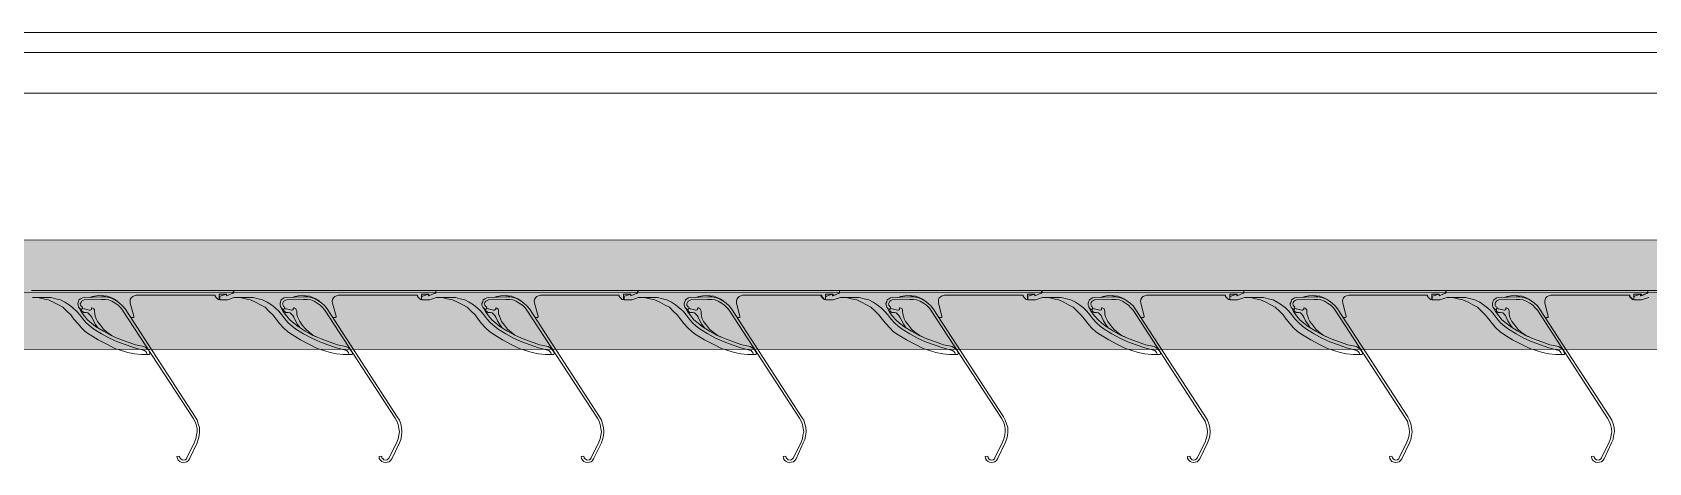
# Model space of a CAD drawing. Header units: centimetres. Extents: x -6341 to 23117, y -10090 to 8065.
# Drawn here: x 4753.6 to 4833.6, y -4090.1 to -4068.9 of the extents above; entities that cross this region are included whole.
import ezdxf

# ---------------------------------------------------------------- set-up
doc = ezdxf.new("R2010")
doc.units = ezdxf.units.CM
doc.header["$LTSCALE"] = 12.7
doc.layers.add('B Général', color=7, linetype='Continuous', lineweight=5)

# ---------------------------------------------------------------- blocks, each defined once
blk = doc.blocks.new('Groupe-200-1')
at = {"layer": 'B Général', "color": 7, "linetype": 'Continuous', "lineweight": 5}
for p, q in [((4763.51, -4081.638), (4753.561, -4081.638)), ((4753.604, -4081.976), (4754.302, -4081.976)), ((4756.165, -4081.976), (4757.032, -4081.955)), ((4757.032, -4082.082), (4756.165, -4082.103)), ((4758.747, -4081.871), (4762.642, -4081.871)), ((4762.853, -4082.082), (4762.853, -4081.807)), ((4763.256, -4082.103), (4763.594, -4081.976)), ((4773.5, -4081.638), (4763.573, -4081.638)), ((4763.594, -4081.976), (4764.293, -4081.976)), ((4766.176, -4081.976), (4767.023, -4081.955)), ((4767.023, -4082.082), (4766.176, -4082.103)), ((4768.738, -4081.871), (4772.654, -4081.871)), ((4772.865, -4082.082), (4772.865, -4081.807)), ((4773.246, -4082.103), (4773.606, -4081.976)), ((4783.512, -4081.638), (4773.564, -4081.638)), ((4773.606, -4081.976), (4774.304, -4081.976)), ((4776.167, -4081.976), (4777.035, -4081.955)), ((4777.035, -4082.082), (4776.167, -4082.103)), ((4778.749, -4081.871), (4782.644, -4081.871)), ((4782.856, -4082.082), (4782.856, -4081.807)), ((4783.258, -4082.103), (4783.597, -4081.976)), ((4793.503, -4081.638), (4783.576, -4081.638)), ((4783.597, -4081.976), (4784.295, -4081.976)), ((4786.179, -4081.976), (4787.026, -4081.955)), ((4787.026, -4082.082), (4786.179, -4082.103)), ((4788.74, -4081.871), (4792.656, -4081.871)), ((4792.847, -4082.082), (4792.847, -4081.807)), ((4792.847, -4082.082), (4792.847, -4081.807)), ((4793.228, -4082.103), (4793.587, -4081.976)), ((4803.493, -4081.638), (4793.545, -4081.638)), ((4793.587, -4081.976), (4794.286, -4081.976)), ((4796.148, -4081.976), (4797.016, -4081.955)), ((4797.016, -4082.082), (4796.148, -4082.103)), ((4798.731, -4081.871), (4802.626, -4081.871)), ((4802.837, -4082.082), (4802.837, -4081.807)), ((4803.239, -4082.103), (4803.578, -4081.976)), ((4813.484, -4081.638), (4803.557, -4081.638)), ((4803.578, -4081.976), (4804.277, -4081.976)), ((4806.16, -4081.976), (4807.007, -4081.955)), ((4807.007, -4082.082), (4806.16, -4082.103)), ((4808.722, -4081.871), (4812.637, -4081.871)), ((4812.849, -4082.082), (4812.849, -4081.807)), ((4813.23, -4082.103), (4813.59, -4081.976)), ((4823.496, -4081.638), (4813.548, -4081.638)), ((4813.59, -4081.976), (4814.288, -4081.976)), ((4816.151, -4081.976), (4817.019, -4081.955)), ((4817.019, -4082.082), (4816.151, -4082.103)), ((4818.733, -4081.871), (4822.628, -4081.871)), ((4822.84, -4082.082), (4822.84, -4081.807)), ((4823.242, -4082.103), (4823.581, -4081.976)), ((4833.487, -4081.638), (4823.559, -4081.638)), ((4823.581, -4081.976), (4824.279, -4081.976)), ((4826.163, -4081.976), (4827.009, -4081.955)), ((4827.009, -4082.082), (4826.163, -4082.103)), ((4828.724, -4081.871), (4832.64, -4081.871)), ((4832.83, -4082.082), (4832.83, -4081.807)), ((4832.83, -4082.082), (4832.83, -4081.807)), ((4833.211, -4082.103), (4833.571, -4081.976)), ((4843.477, -4081.638), (4833.529, -4081.638)), ((4756.08, -4082.463), (4756.038, -4082.59)), ((4761.562, -4087.945), (4758.07, -4082.611)), ((4758.197, -4082.548), (4761.668, -4087.882)), ((4766.092, -4082.463), (4766.028, -4082.59)), ((4771.553, -4087.945), (4768.081, -4082.611)), ((4768.187, -4082.548), (4771.659, -4087.882)), ((4776.082, -4082.463), (4776.019, -4082.59)), ((4781.565, -4087.945), (4778.072, -4082.611)), ((4778.199, -4082.548), (4781.67, -4087.882)), ((4786.094, -4082.463), (4786.031, -4082.59)), ((4791.555, -4087.945), (4788.084, -4082.611)), ((4788.19, -4082.548), (4791.661, -4087.882)), ((4796.064, -4082.463), (4796.021, -4082.59)), ((4801.546, -4087.945), (4798.053, -4082.611)), ((4798.18, -4082.548), (4801.652, -4087.882)), ((4806.076, -4082.463), (4806.012, -4082.59)), ((4811.537, -4087.945), (4808.065, -4082.611)), ((4808.171, -4082.548), (4811.642, -4087.882)), ((4816.066, -4082.463), (4816.003, -4082.59)), ((4821.548, -4087.945), (4818.056, -4082.611)), ((4818.183, -4082.548), (4821.654, -4087.882)), ((4826.078, -4082.463), (4826.015, -4082.59)), ((4831.539, -4087.945), (4828.068, -4082.611)), ((4828.174, -4082.548), (4831.645, -4087.882)), ((4787.703, -4083.945), (4787.491, -4083.839)), ((4827.687, -4083.945), (4827.475, -4083.839)), ((4761.245, -4089.914), (4761.626, -4089.131)), ((4761.753, -4089.173), (4761.372, -4089.956)), ((4771.256, -4089.914), (4771.637, -4089.131)), ((4771.764, -4089.173), (4771.383, -4089.956)), ((4781.247, -4089.914), (4781.628, -4089.131)), ((4781.755, -4089.173), (4781.374, -4089.956)), ((4791.259, -4089.914), (4791.64, -4089.131)), ((4791.746, -4089.173), (4791.386, -4089.956)), ((4801.228, -4089.914), (4801.609, -4089.131)), ((4801.736, -4089.173), (4801.355, -4089.956)), ((4811.24, -4089.914), (4811.621, -4089.131)), ((4811.748, -4089.173), (4811.367, -4089.956)), ((4821.231, -4089.914), (4821.612, -4089.131)), ((4821.739, -4089.173), (4821.358, -4089.956)), ((4831.243, -4089.914), (4831.624, -4089.131)), ((4831.73, -4089.173), (4831.37, -4089.956)), ((4760.758, -4089.85), (4760.885, -4089.829)), ((4770.77, -4089.85), (4770.897, -4089.829)), ((4780.76, -4089.85), (4780.887, -4089.829)), ((4790.751, -4089.85), (4790.878, -4089.829)), ((4800.742, -4089.85), (4800.869, -4089.829)), ((4810.753, -4089.85), (4810.88, -4089.829)), ((4820.744, -4089.85), (4820.871, -4089.829)), ((4830.735, -4089.85), (4830.862, -4089.829))]:
    blk.add_line(p, q, dxfattribs=at)
at = {"layer": 'B Général', "color": 7, "linetype": 'Continuous', "lineweight": 5, "flags": 128}
for points in [[(4753.625, -4081.976), (4753.879, -4081.976), (4754.133, -4082.04), (4754.408, -4082.103), (4754.641, -4082.209), (4754.895, -4082.336), (4755.106, -4082.463), (4755.318, -4082.654), (4755.509, -4082.844), (4755.657, -4083.056), (4755.847, -4083.268), (4756.038, -4083.479), (4756.228, -4083.67), (4756.461, -4083.818), (4756.863, -4084.072), (4757.287, -4084.284), (4757.689, -4084.495)], [(4754.302, -4081.976), (4754.535, -4081.976), (4754.768, -4082.04), (4755.001, -4082.103), (4755.212, -4082.209), (4755.424, -4082.336), (4755.614, -4082.484), (4755.784, -4082.654), (4755.953, -4082.844), (4756.101, -4083.035), (4756.271, -4083.225), (4756.461, -4083.395), (4756.652, -4083.543), (4757.033, -4083.776), (4757.414, -4083.987), (4757.816, -4084.178), (4758.239, -4084.326), (4758.662, -4084.474), (4759.086, -4084.58), (4759.149, -4084.601), (4759.213, -4084.643), (4759.255, -4084.707), (4759.276, -4084.77), (4759.276, -4084.792), (4759.319, -4084.792), (4759.382, -4084.792), (4759.403, -4084.792), (4759.424, -4084.77), (4759.424, -4084.749), (4759.403, -4084.665), (4759.361, -4084.58), (4759.276, -4084.516), (4759.213, -4084.453), (4759.128, -4084.411), (4758.705, -4084.326), (4758.303, -4084.178), (4757.879, -4084.03), (4757.498, -4083.86), (4757.117, -4083.649), (4756.736, -4083.416), (4756.525, -4083.246), (4756.334, -4083.077), (4756.165, -4082.887), (4756.017, -4082.675), (4755.89, -4082.442)], [(4756.038, -4082.59), (4755.953, -4082.527), (4755.889, -4082.463), (4755.868, -4082.357), (4755.847, -4082.273), (4755.889, -4082.188), (4755.911, -4082.103), (4755.995, -4082.04), (4756.08, -4081.998), (4756.165, -4081.976)], [(4756.165, -4082.103), (4756.101, -4082.125), (4756.038, -4082.167), (4756.016, -4082.23), (4755.974, -4082.294), (4755.995, -4082.357), (4756.038, -4082.421), (4756.08, -4082.463)], [(4756.44, -4081.976), (4756.588, -4081.934), (4756.779, -4081.892), (4756.969, -4081.871), (4757.138, -4081.892), (4757.308, -4081.913), (4757.498, -4081.976), (4757.668, -4082.061), (4757.795, -4082.167)], [(4757.032, -4081.955), (4757.223, -4081.955), (4757.413, -4081.976), (4757.604, -4082.04), (4757.773, -4082.146), (4757.921, -4082.252), (4758.07, -4082.4), (4758.197, -4082.548)], [(4758.07, -4082.611), (4757.985, -4082.484), (4757.858, -4082.357), (4757.71, -4082.252), (4757.54, -4082.167), (4757.371, -4082.103), (4757.223, -4082.082), (4757.032, -4082.082)], [(4758.472, -4082.971), (4758.578, -4082.971), (4758.62, -4082.971), (4758.62, -4082.929), (4758.62, -4082.908), (4758.451, -4082.252), (4758.451, -4082.167), (4758.451, -4082.082), (4758.493, -4081.998), (4758.578, -4081.934), (4758.641, -4081.892), (4758.747, -4081.871)], [(4762.642, -4081.871), (4762.642, -4081.934), (4762.79, -4082.082), (4762.853, -4082.082)], [(4762.853, -4081.807), (4763.213, -4081.807), (4763.213, -4081.892), (4763.531, -4081.765), (4763.552, -4081.765), (4763.552, -4081.722), (4763.552, -4081.68), (4763.531, -4081.638), (4763.51, -4081.638)], [(4762.875, -4082.061), (4762.875, -4081.976), (4762.875, -4081.955), (4762.896, -4081.913), (4763.213, -4081.807), (4763.213, -4081.892), (4763.531, -4081.765), (4763.552, -4081.765), (4763.573, -4081.722), (4763.573, -4081.638)], [(4762.875, -4082.061), (4762.875, -4082.103), (4762.917, -4082.103), (4763.192, -4082.103), (4763.256, -4082.103)], [(4763.615, -4081.976), (4763.89, -4081.976), (4764.144, -4082.04), (4764.398, -4082.103), (4764.652, -4082.209), (4764.885, -4082.336), (4765.118, -4082.463), (4765.309, -4082.654), (4765.499, -4082.844), (4765.668, -4083.056), (4765.838, -4083.268), (4766.028, -4083.479), (4766.24, -4083.67), (4766.473, -4083.818), (4766.875, -4084.072), (4767.277, -4084.284), (4767.7, -4084.495)], [(4764.293, -4081.976), (4764.526, -4081.976), (4764.78, -4082.04)], [(4764.779, -4082.04), (4764.991, -4082.103), (4765.224, -4082.209), (4765.436, -4082.336), (4765.626, -4082.484), (4765.795, -4082.654), (4765.944, -4082.844), (4766.092, -4083.035), (4766.261, -4083.225), (4766.452, -4083.395), (4766.642, -4083.543), (4767.023, -4083.776), (4767.425, -4083.987), (4767.827, -4084.178), (4768.23, -4084.326), (4768.653, -4084.474), (4769.097, -4084.58), (4769.161, -4084.601), (4769.203, -4084.643), (4769.246, -4084.707), (4769.267, -4084.77), (4769.288, -4084.792), (4769.309, -4084.792), (4769.373, -4084.792), (4769.415, -4084.792), (4769.436, -4084.77), (4769.436, -4084.749), (4769.415, -4084.665), (4769.351, -4084.58), (4769.288, -4084.516), (4769.224, -4084.453), (4769.119, -4084.411), (4768.695, -4084.326), (4768.293, -4084.178), (4767.891, -4084.03), (4767.489, -4083.86), (4767.108, -4083.649), (4766.748, -4083.416), (4766.536, -4083.246), (4766.346, -4083.077), (4766.176, -4082.887), (4766.007, -4082.675), (4765.88, -4082.442)], [(4766.028, -4082.59), (4765.944, -4082.527), (4765.901, -4082.463), (4765.859, -4082.357), (4765.859, -4082.273), (4765.88, -4082.188), (4765.922, -4082.103), (4765.986, -4082.04), (4766.071, -4081.998), (4766.176, -4081.976)], [(4766.176, -4082.103), (4766.113, -4082.125), (4766.049, -4082.167), (4766.007, -4082.23), (4765.986, -4082.294), (4766.007, -4082.357), (4766.028, -4082.421), (4766.092, -4082.463)], [(4766.452, -4081.976), (4766.6, -4081.934), (4766.769, -4081.892), (4766.96, -4081.871), (4767.129, -4081.892), (4767.319, -4081.913), (4767.489, -4081.976), (4767.658, -4082.061), (4767.806, -4082.167)], [(4767.023, -4081.955), (4767.214, -4081.955), (4767.404, -4081.976), (4767.595, -4082.04), (4767.764, -4082.146), (4767.933, -4082.252), (4768.081, -4082.4), (4768.187, -4082.548)], [(4768.081, -4082.611), (4767.976, -4082.484), (4767.849, -4082.357), (4767.7, -4082.252), (4767.552, -4082.167), (4767.383, -4082.103), (4767.214, -4082.082), (4767.023, -4082.082)], [(4768.462, -4082.971), (4768.589, -4082.971), (4768.611, -4082.971), (4768.632, -4082.929), (4768.632, -4082.908), (4768.462, -4082.252), (4768.441, -4082.167), (4768.462, -4082.082), (4768.505, -4081.998), (4768.568, -4081.934), (4768.653, -4081.892), (4768.738, -4081.871)], [(4772.654, -4081.871), (4772.654, -4081.934), (4772.802, -4082.082), (4772.865, -4082.082)], [(4772.865, -4081.807), (4773.225, -4081.807), (4773.225, -4081.892), (4773.521, -4081.765), (4773.543, -4081.765), (4773.564, -4081.722), (4773.564, -4081.68), (4773.543, -4081.638), (4773.5, -4081.638)], [(4772.865, -4082.061), (4772.865, -4081.976), (4772.865, -4081.955), (4772.907, -4081.913), (4773.204, -4081.807), (4773.204, -4081.892), (4773.542, -4081.765), (4773.564, -4081.765), (4773.564, -4081.722), (4773.564, -4081.638)], [(4772.865, -4082.061), (4772.886, -4082.103), (4772.907, -4082.103), (4773.183, -4082.103), (4773.246, -4082.103)], [(4773.606, -4081.976), (4773.881, -4081.976), (4774.135, -4082.04), (4774.389, -4082.103), (4774.643, -4082.209), (4774.897, -4082.336), (4775.109, -4082.463), (4775.321, -4082.654), (4775.511, -4082.844), (4775.659, -4083.056), (4775.829, -4083.268), (4776.019, -4083.479), (4776.231, -4083.67), (4776.464, -4083.818), (4776.866, -4084.072), (4777.268, -4084.284), (4777.691, -4084.495)], [(4774.304, -4081.976), (4774.537, -4081.976), (4774.77, -4082.04), (4775.003, -4082.103), (4775.215, -4082.209), (4775.426, -4082.336), (4775.617, -4082.484), (4775.786, -4082.654), (4775.934, -4082.844), (4776.082, -4083.035), (4776.273, -4083.225), (4776.463, -4083.395), (4776.654, -4083.543), (4777.035, -4083.776), (4777.416, -4083.987), (4777.818, -4084.178), (4778.241, -4084.326), (4778.644, -4084.474), (4779.088, -4084.58), (4779.152, -4084.601), (4779.215, -4084.643), (4779.257, -4084.707), (4779.279, -4084.77), (4779.279, -4084.792), (4779.321, -4084.792), (4779.384, -4084.792), (4779.406, -4084.792), (4779.427, -4084.77), (4779.427, -4084.749), (4779.406, -4084.665), (4779.342, -4084.58), (4779.279, -4084.516), (4779.215, -4084.453), (4779.13, -4084.411), (4778.707, -4084.326), (4778.284, -4084.178), (4777.882, -4084.03), (4777.501, -4083.86), (4777.12, -4083.649), (4776.739, -4083.416), (4776.527, -4083.246), (4776.336, -4083.077), (4776.167, -4082.887), (4776.019, -4082.675), (4775.892, -4082.442)], [(4776.019, -4082.59), (4775.955, -4082.527), (4775.892, -4082.463), (4775.85, -4082.357), (4775.85, -4082.273), (4775.892, -4082.188), (4775.913, -4082.103), (4775.998, -4082.04), (4776.082, -4081.998), (4776.167, -4081.976)], [(4776.167, -4082.103), (4776.104, -4082.125), (4776.04, -4082.167), (4775.998, -4082.23), (4775.977, -4082.294), (4775.998, -4082.357), (4776.04, -4082.421), (4776.082, -4082.463)], [(4776.442, -4081.976), (4776.59, -4081.934), (4776.781, -4081.892), (4776.95, -4081.871), (4777.141, -4081.892), (4777.31, -4081.913)], [(4777.035, -4081.955), (4777.225, -4081.955), (4777.416, -4081.976), (4777.606, -4082.04), (4777.776, -4082.146), (4777.924, -4082.252), (4778.072, -4082.4), (4778.199, -4082.548)], [(4778.072, -4082.611), (4777.987, -4082.484), (4777.86, -4082.357), (4777.691, -4082.252), (4777.543, -4082.167), (4777.374, -4082.103), (4777.204, -4082.082), (4777.035, -4082.082)], [(4777.31, -4081.913), (4777.48, -4081.976), (4777.649, -4082.061), (4777.797, -4082.167)], [(4778.474, -4082.971), (4778.58, -4082.971), (4778.601, -4082.971), (4778.623, -4082.929), (4778.623, -4082.908), (4778.453, -4082.252), (4778.432, -4082.167), (4778.453, -4082.082), (4778.496, -4081.998), (4778.559, -4081.934), (4778.644, -4081.892), (4778.75, -4081.871)], [(4782.644, -4081.871), (4782.644, -4081.934), (4782.792, -4082.082), (4782.856, -4082.082)], [(4782.856, -4081.807), (4783.216, -4081.807), (4783.216, -4081.892), (4783.512, -4081.765), (4783.533, -4081.765), (4783.554, -4081.722), (4783.554, -4081.68), (4783.533, -4081.638), (4783.512, -4081.638)], [(4782.877, -4082.061), (4782.877, -4081.976), (4782.877, -4081.955), (4782.898, -4081.913), (4783.216, -4081.807), (4783.216, -4081.892), (4783.533, -4081.765), (4783.554, -4081.765), (4783.576, -4081.722), (4783.576, -4081.638)], [(4782.877, -4082.061), (4782.877, -4082.103), (4782.919, -4082.103), (4783.173, -4082.103), (4783.258, -4082.103)], [(4783.618, -4081.976), (4783.893, -4081.976), (4784.147, -4082.04), (4784.401, -4082.103), (4784.655, -4082.209), (4784.888, -4082.336), (4785.121, -4082.463), (4785.311, -4082.654), (4785.502, -4082.844), (4785.671, -4083.056), (4785.84, -4083.268), (4786.031, -4083.479), (4786.242, -4083.67), (4786.454, -4083.818), (4786.856, -4084.072), (4787.28, -4084.284), (4787.703, -4084.495)], [(4784.295, -4081.976), (4784.528, -4081.976), (4784.782, -4082.04), (4784.994, -4082.103), (4785.227, -4082.209), (4785.417, -4082.336), (4785.608, -4082.484), (4785.798, -4082.654), (4785.946, -4082.844), (4786.094, -4083.035), (4786.264, -4083.225), (4786.454, -4083.395), (4786.645, -4083.543), (4787.026, -4083.776), (4787.407, -4083.987), (4787.83, -4084.178), (4788.232, -4084.326), (4788.656, -4084.474), (4789.079, -4084.58), (4789.164, -4084.601), (4789.206, -4084.643), (4789.248, -4084.707), (4789.269, -4084.77), (4789.291, -4084.792), (4789.312, -4084.792), (4789.375, -4084.792), (4789.418, -4084.792), (4789.418, -4084.77), (4789.439, -4084.749), (4789.396, -4084.665), (4789.354, -4084.58), (4789.291, -4084.516), (4789.206, -4084.453), (4789.121, -4084.411), (4788.698, -4084.326), (4788.296, -4084.178), (4787.894, -4084.03), (4787.491, -4083.86), (4787.11, -4083.649), (4786.751, -4083.416), (4786.539, -4083.246), (4786.327, -4083.077), (4786.179, -4082.887), (4786.01, -4082.675), (4785.883, -4082.442)], [(4786.031, -4082.59), (4785.946, -4082.527), (4785.883, -4082.463), (4785.861, -4082.357), (4785.861, -4082.273), (4785.883, -4082.188), (4785.925, -4082.103), (4785.988, -4082.04), (4786.073, -4081.998), (4786.179, -4081.976)], [(4786.179, -4082.103), (4786.115, -4082.125), (4786.052, -4082.167), (4786.01, -4082.23), (4785.988, -4082.294), (4785.988, -4082.357), (4786.031, -4082.421), (4786.094, -4082.463)], [(4786.433, -4081.976), (4786.581, -4081.934), (4786.772, -4081.892), (4786.962, -4081.871), (4787.132, -4081.892), (4787.322, -4081.913), (4787.491, -4081.976), (4787.661, -4082.061), (4787.809, -4082.167)], [(4787.026, -4081.955), (4787.216, -4081.955), (4787.407, -4081.976), (4787.597, -4082.04), (4787.766, -4082.146), (4787.936, -4082.252), (4788.084, -4082.4), (4788.19, -4082.548)], [(4788.084, -4082.611), (4787.978, -4082.484), (4787.851, -4082.357), (4787.703, -4082.252), (4787.534, -4082.167), (4787.385, -4082.103), (4787.216, -4082.082), (4787.026, -4082.082)], [(4788.465, -4082.971), (4788.592, -4082.971), (4788.613, -4082.971), (4788.613, -4082.929), (4788.613, -4082.908), (4788.444, -4082.252), (4788.444, -4082.167), (4788.465, -4082.082), (4788.507, -4081.998), (4788.571, -4081.934), (4788.656, -4081.892), (4788.74, -4081.871)], [(4792.635, -4081.871), (4792.635, -4081.934), (4792.783, -4082.082), (4792.847, -4082.082)], [(4792.656, -4081.871), (4792.656, -4081.934), (4792.804, -4082.082), (4792.847, -4082.082)], [(4792.847, -4081.807), (4793.228, -4081.807), (4793.228, -4081.892), (4793.524, -4081.765), (4793.545, -4081.765), (4793.545, -4081.722), (4793.545, -4081.68), (4793.545, -4081.638), (4793.503, -4081.638)], [(4792.847, -4081.807), (4793.206, -4081.807), (4793.206, -4081.892), (4793.503, -4081.765), (4793.524, -4081.765), (4793.545, -4081.722), (4793.545, -4081.68), (4793.524, -4081.638), (4793.482, -4081.638)], [(4792.847, -4082.061), (4792.847, -4081.976), (4792.847, -4081.955), (4792.889, -4081.913), (4793.185, -4081.807), (4793.185, -4081.892), (4793.524, -4081.765), (4793.545, -4081.765), (4793.545, -4081.722), (4793.545, -4081.638)], [(4792.847, -4082.061), (4792.868, -4082.103), (4792.91, -4082.103), (4793.164, -4082.103), (4793.228, -4082.103)], [(4793.609, -4081.976), (4793.863, -4081.976), (4794.117, -4082.04), (4794.392, -4082.103), (4794.625, -4082.209), (4794.879, -4082.336), (4795.09, -4082.463), (4795.302, -4082.654), (4795.492, -4082.844), (4795.641, -4083.056), (4795.831, -4083.268), (4796.022, -4083.479), (4796.212, -4083.67), (4796.445, -4083.818), (4796.847, -4084.072), (4797.27, -4084.284), (4797.673, -4084.495)], [(4794.286, -4081.976), (4794.519, -4081.976), (4794.752, -4082.04), (4794.984, -4082.103), (4795.196, -4082.209), (4795.408, -4082.336), (4795.598, -4082.484), (4795.768, -4082.654), (4795.937, -4082.844), (4796.085, -4083.035), (4796.254, -4083.225), (4796.445, -4083.395), (4796.635, -4083.543), (4797.016, -4083.776), (4797.397, -4083.987), (4797.8, -4084.178), (4798.223, -4084.326), (4798.646, -4084.474), (4799.07, -4084.58), (4799.133, -4084.601), (4799.197, -4084.643), (4799.239, -4084.707), (4799.26, -4084.77), (4799.26, -4084.792), (4799.302, -4084.792), (4799.366, -4084.792), (4799.387, -4084.792), (4799.408, -4084.77), (4799.408, -4084.749), (4799.387, -4084.665), (4799.345, -4084.58), (4799.26, -4084.516), (4799.197, -4084.453), (4799.112, -4084.411), (4798.689, -4084.326), (4798.286, -4084.178), (4797.863, -4084.03), (4797.482, -4083.86), (4797.101, -4083.649), (4796.72, -4083.416), (4796.508, -4083.246), (4796.318, -4083.077), (4796.149, -4082.887), (4796, -4082.675), (4795.873, -4082.442)], [(4796.021, -4082.59), (4795.937, -4082.527), (4795.873, -4082.463), (4795.852, -4082.357), (4795.831, -4082.273), (4795.873, -4082.188), (4795.894, -4082.103), (4795.979, -4082.04), (4796.064, -4081.998), (4796.148, -4081.976)], [(4796.148, -4082.103), (4796.085, -4082.125), (4796.021, -4082.167), (4796, -4082.23), (4795.958, -4082.294), (4795.979, -4082.357), (4796.021, -4082.421), (4796.064, -4082.463)], [(4796.424, -4081.976), (4796.572, -4081.934), (4796.762, -4081.892), (4796.953, -4081.871), (4797.122, -4081.892), (4797.292, -4081.913), (4797.482, -4081.976), (4797.651, -4082.061), (4797.778, -4082.167)], [(4797.016, -4081.955), (4797.207, -4081.955), (4797.397, -4081.976), (4797.588, -4082.04), (4797.757, -4082.146), (4797.905, -4082.252), (4798.053, -4082.4), (4798.18, -4082.548)], [(4798.053, -4082.611), (4797.969, -4082.484), (4797.842, -4082.357), (4797.694, -4082.252), (4797.524, -4082.167), (4797.355, -4082.103), (4797.207, -4082.082), (4797.016, -4082.082)], [(4798.456, -4082.971), (4798.562, -4082.971), (4798.604, -4082.971), (4798.604, -4082.929), (4798.604, -4082.908), (4798.435, -4082.252), (4798.435, -4082.167), (4798.435, -4082.082), (4798.477, -4081.998), (4798.562, -4081.934), (4798.625, -4081.892), (4798.731, -4081.871)], [(4802.626, -4081.871), (4802.626, -4081.934), (4802.774, -4082.082), (4802.837, -4082.082)], [(4802.837, -4081.807), (4803.197, -4081.807), (4803.197, -4081.892), (4803.515, -4081.765), (4803.536, -4081.765), (4803.536, -4081.722), (4803.536, -4081.68), (4803.515, -4081.638), (4803.493, -4081.638)], [(4802.858, -4082.061), (4802.858, -4081.976), (4802.858, -4081.955), (4802.88, -4081.913), (4803.197, -4081.807), (4803.197, -4081.892), (4803.515, -4081.765), (4803.536, -4081.765), (4803.557, -4081.722), (4803.557, -4081.638)], [(4802.858, -4082.061), (4802.858, -4082.103), (4802.901, -4082.103), (4803.176, -4082.103), (4803.239, -4082.103)], [(4803.599, -4081.976), (4803.874, -4081.976), (4804.128, -4082.04), (4804.382, -4082.103), (4804.636, -4082.209), (4804.869, -4082.336), (4805.102, -4082.463), (4805.292, -4082.654), (4805.483, -4082.844), (4805.652, -4083.056), (4805.822, -4083.268), (4806.012, -4083.479), (4806.224, -4083.67), (4806.457, -4083.818), (4806.859, -4084.072), (4807.261, -4084.284), (4807.684, -4084.495)], [(4804.277, -4081.976), (4804.509, -4081.976), (4804.763, -4082.04)], [(4804.763, -4082.04), (4804.975, -4082.103), (4805.208, -4082.209), (4805.419, -4082.336), (4805.61, -4082.484), (4805.779, -4082.654), (4805.927, -4082.844), (4806.076, -4083.035), (4806.245, -4083.225), (4806.435, -4083.395), (4806.626, -4083.543), (4807.007, -4083.776), (4807.409, -4083.987), (4807.811, -4084.178), (4808.213, -4084.326), (4808.637, -4084.474), (4809.081, -4084.58), (4809.145, -4084.601), (4809.187, -4084.643), (4809.229, -4084.707), (4809.251, -4084.77), (4809.272, -4084.792), (4809.293, -4084.792), (4809.356, -4084.792), (4809.399, -4084.792), (4809.42, -4084.77), (4809.42, -4084.749), (4809.399, -4084.665), (4809.335, -4084.58), (4809.272, -4084.516), (4809.208, -4084.453), (4809.102, -4084.411), (4808.679, -4084.326), (4808.277, -4084.178), (4807.875, -4084.03), (4807.473, -4083.86), (4807.092, -4083.649), (4806.732, -4083.416), (4806.52, -4083.246), (4806.33, -4083.077), (4806.16, -4082.887), (4805.991, -4082.675), (4805.864, -4082.442)], [(4806.012, -4082.59), (4805.927, -4082.527), (4805.885, -4082.463), (4805.843, -4082.357), (4805.843, -4082.273), (4805.864, -4082.188), (4805.906, -4082.103), (4805.97, -4082.04), (4806.054, -4081.998), (4806.16, -4081.976)], [(4806.16, -4082.103), (4806.097, -4082.125), (4806.033, -4082.167), (4805.991, -4082.23), (4805.97, -4082.294), (4805.991, -4082.357), (4806.012, -4082.421), (4806.076, -4082.463)], [(4806.435, -4081.976), (4806.584, -4081.934), (4806.753, -4081.892), (4806.943, -4081.871), (4807.113, -4081.892), (4807.303, -4081.913), (4807.473, -4081.976), (4807.642, -4082.061), (4807.79, -4082.167)], [(4807.007, -4081.955), (4807.197, -4081.955), (4807.388, -4081.976), (4807.578, -4082.04), (4807.748, -4082.146), (4807.917, -4082.252), (4808.065, -4082.4), (4808.171, -4082.548)], [(4808.065, -4082.611), (4807.959, -4082.484), (4807.832, -4082.357), (4807.684, -4082.252), (4807.536, -4082.167), (4807.367, -4082.103), (4807.197, -4082.082), (4807.007, -4082.082)], [(4808.446, -4082.971), (4808.573, -4082.971), (4808.594, -4082.971), (4808.616, -4082.929), (4808.616, -4082.908), (4808.446, -4082.252), (4808.425, -4082.167), (4808.446, -4082.082), (4808.489, -4081.998), (4808.552, -4081.934), (4808.637, -4081.892), (4808.721, -4081.871)], [(4812.637, -4081.871), (4812.637, -4081.934), (4812.786, -4082.082), (4812.849, -4082.082)], [(4812.849, -4081.807), (4813.209, -4081.807), (4813.209, -4081.892), (4813.505, -4081.765), (4813.526, -4081.765), (4813.548, -4081.722), (4813.548, -4081.68), (4813.526, -4081.638), (4813.484, -4081.638)], [(4812.849, -4082.061), (4812.849, -4081.976), (4812.849, -4081.955), (4812.891, -4081.913), (4813.188, -4081.807), (4813.188, -4081.892), (4813.526, -4081.765), (4813.547, -4081.765), (4813.547, -4081.722), (4813.547, -4081.638)], [(4812.849, -4082.061), (4812.87, -4082.103), (4812.891, -4082.103), (4813.166, -4082.103), (4813.23, -4082.103)], [(4813.59, -4081.976), (4813.865, -4081.976), (4814.119, -4082.04), (4814.373, -4082.103), (4814.627, -4082.209), (4814.881, -4082.336), (4815.093, -4082.463), (4815.304, -4082.654), (4815.495, -4082.844), (4815.643, -4083.056), (4815.812, -4083.268), (4816.003, -4083.479), (4816.215, -4083.67), (4816.447, -4083.818), (4816.85, -4084.072), (4817.252, -4084.284), (4817.675, -4084.495)], [(4814.288, -4081.976), (4814.521, -4081.976), (4814.754, -4082.04), (4814.987, -4082.103), (4815.198, -4082.209), (4815.41, -4082.336), (4815.601, -4082.484), (4815.77, -4082.654), (4815.918, -4082.844), (4816.066, -4083.035), (4816.257, -4083.225), (4816.447, -4083.395), (4816.638, -4083.543), (4817.019, -4083.776), (4817.4, -4083.987), (4817.802, -4084.178), (4818.225, -4084.326), (4818.627, -4084.474), (4819.072, -4084.58), (4819.135, -4084.601), (4819.199, -4084.643), (4819.241, -4084.707), (4819.262, -4084.77), (4819.262, -4084.792), (4819.305, -4084.792), (4819.368, -4084.792), (4819.389, -4084.792), (4819.411, -4084.77), (4819.411, -4084.749), (4819.389, -4084.665), (4819.326, -4084.58), (4819.262, -4084.516), (4819.199, -4084.453), (4819.114, -4084.411), (4818.691, -4084.326), (4818.268, -4084.178), (4817.865, -4084.03), (4817.484, -4083.86), (4817.103, -4083.649), (4816.722, -4083.416), (4816.511, -4083.246), (4816.32, -4083.077), (4816.151, -4082.887), (4816.003, -4082.675), (4815.876, -4082.442)], [(4816.003, -4082.59), (4815.939, -4082.527), (4815.876, -4082.463), (4815.833, -4082.357), (4815.833, -4082.273), (4815.876, -4082.188), (4815.897, -4082.103), (4815.982, -4082.04), (4816.066, -4081.998), (4816.151, -4081.976)], [(4816.151, -4082.103), (4816.087, -4082.125), (4816.024, -4082.167), (4815.982, -4082.23), (4815.96, -4082.294), (4815.982, -4082.357), (4816.024, -4082.421), (4816.066, -4082.463)], [(4816.426, -4081.976), (4816.574, -4081.934), (4816.765, -4081.892), (4816.934, -4081.871), (4817.125, -4081.892), (4817.294, -4081.913)], [(4817.019, -4081.955), (4817.209, -4081.955), (4817.4, -4081.976), (4817.59, -4082.04), (4817.76, -4082.146), (4817.908, -4082.252), (4818.056, -4082.4), (4818.183, -4082.548)], [(4818.056, -4082.611), (4817.971, -4082.484), (4817.844, -4082.357), (4817.675, -4082.252), (4817.527, -4082.167), (4817.357, -4082.103), (4817.188, -4082.082), (4817.019, -4082.082)], [(4817.294, -4081.913), (4817.463, -4081.976), (4817.633, -4082.061), (4817.781, -4082.167)], [(4818.458, -4082.971), (4818.564, -4082.971), (4818.585, -4082.971), (4818.606, -4082.929), (4818.606, -4082.908), (4818.437, -4082.252), (4818.416, -4082.167), (4818.437, -4082.082), (4818.479, -4081.998), (4818.543, -4081.934), (4818.628, -4081.892), (4818.733, -4081.871)], [(4822.628, -4081.871), (4822.628, -4081.934), (4822.776, -4082.082), (4822.84, -4082.082)], [(4822.84, -4081.807), (4823.199, -4081.807), (4823.199, -4081.892), (4823.496, -4081.765), (4823.517, -4081.765), (4823.538, -4081.722), (4823.538, -4081.68), (4823.517, -4081.638), (4823.496, -4081.638)], [(4822.861, -4082.061), (4822.861, -4081.976), (4822.861, -4081.955), (4822.882, -4081.913), (4823.2, -4081.807), (4823.2, -4081.892), (4823.517, -4081.765), (4823.538, -4081.765), (4823.559, -4081.722), (4823.559, -4081.638)], [(4822.861, -4082.061), (4822.861, -4082.103), (4822.903, -4082.103), (4823.157, -4082.103), (4823.242, -4082.103)], [(4823.602, -4081.976), (4823.877, -4081.976), (4824.131, -4082.04), (4824.385, -4082.103), (4824.639, -4082.209), (4824.872, -4082.336), (4825.104, -4082.463), (4825.295, -4082.654), (4825.485, -4082.844), (4825.655, -4083.056), (4825.824, -4083.268), (4826.015, -4083.479), (4826.226, -4083.67), (4826.438, -4083.818), (4826.84, -4084.072), (4827.263, -4084.284), (4827.687, -4084.495)], [(4824.279, -4081.976), (4824.512, -4081.976), (4824.766, -4082.04), (4824.978, -4082.103), (4825.21, -4082.209), (4825.401, -4082.336), (4825.591, -4082.484), (4825.782, -4082.654), (4825.93, -4082.844), (4826.078, -4083.035), (4826.248, -4083.225), (4826.438, -4083.395), (4826.629, -4083.543), (4827.01, -4083.776), (4827.391, -4083.987), (4827.814, -4084.178), (4828.216, -4084.326), (4828.639, -4084.474), (4829.063, -4084.58), (4829.147, -4084.601), (4829.19, -4084.643), (4829.232, -4084.707), (4829.253, -4084.77), (4829.274, -4084.792), (4829.296, -4084.792), (4829.359, -4084.792), (4829.401, -4084.792), (4829.401, -4084.77), (4829.423, -4084.749), (4829.38, -4084.665), (4829.338, -4084.58), (4829.274, -4084.516), (4829.19, -4084.453), (4829.105, -4084.411), (4828.682, -4084.326), (4828.28, -4084.178), (4827.877, -4084.03), (4827.475, -4083.86), (4827.094, -4083.649), (4826.734, -4083.416), (4826.523, -4083.246), (4826.311, -4083.077), (4826.163, -4082.887), (4825.994, -4082.675), (4825.867, -4082.442)], [(4826.015, -4082.59), (4825.93, -4082.527), (4825.866, -4082.463), (4825.845, -4082.357), (4825.845, -4082.273), (4825.866, -4082.188), (4825.909, -4082.103), (4825.972, -4082.04), (4826.057, -4081.998), (4826.163, -4081.976)], [(4826.163, -4082.103), (4826.099, -4082.125), (4826.036, -4082.167), (4825.993, -4082.23), (4825.972, -4082.294), (4825.972, -4082.357), (4826.015, -4082.421), (4826.078, -4082.463)], [(4826.417, -4081.976), (4826.565, -4081.934), (4826.756, -4081.892), (4826.946, -4081.871), (4827.115, -4081.892), (4827.306, -4081.913), (4827.475, -4081.976), (4827.645, -4082.061), (4827.793, -4082.167)], [(4827.009, -4081.955), (4827.2, -4081.955), (4827.39, -4081.976), (4827.581, -4082.04), (4827.75, -4082.146), (4827.92, -4082.252), (4828.068, -4082.4), (4828.174, -4082.548)], [(4828.068, -4082.611), (4827.962, -4082.484), (4827.835, -4082.357), (4827.687, -4082.252), (4827.517, -4082.167), (4827.369, -4082.103), (4827.2, -4082.082), (4827.009, -4082.082)], [(4828.449, -4082.971), (4828.576, -4082.971), (4828.597, -4082.971), (4828.597, -4082.929), (4828.597, -4082.908), (4828.428, -4082.252), (4828.428, -4082.167), (4828.449, -4082.082), (4828.491, -4081.998), (4828.555, -4081.934), (4828.639, -4081.892), (4828.724, -4081.871)], [(4832.619, -4081.871), (4832.619, -4081.934), (4832.767, -4082.082), (4832.83, -4082.082)], [(4832.64, -4081.871), (4832.64, -4081.934), (4832.788, -4082.082), (4832.83, -4082.082)], [(4832.83, -4081.807), (4833.211, -4081.807), (4833.211, -4081.892), (4833.508, -4081.765), (4833.529, -4081.765), (4833.529, -4081.722), (4833.529, -4081.68), (4833.529, -4081.638), (4833.487, -4081.638)], [(4832.83, -4081.807), (4833.19, -4081.807), (4833.19, -4081.892), (4833.487, -4081.765), (4833.508, -4081.765), (4833.529, -4081.722), (4833.529, -4081.68), (4833.508, -4081.638), (4833.465, -4081.638)], [(4832.83, -4082.061), (4832.83, -4081.976), (4832.83, -4081.955), (4832.873, -4081.913), (4833.169, -4081.807), (4833.169, -4081.892), (4833.508, -4081.765), (4833.529, -4081.765), (4833.529, -4081.722), (4833.529, -4081.638)], [(4832.83, -4082.061), (4832.852, -4082.103), (4832.894, -4082.103), (4833.148, -4082.103), (4833.211, -4082.103)], [(4756.673, -4082.654), (4756.673, -4082.59), (4756.652, -4082.548), (4756.588, -4082.506), (4756.546, -4082.484), (4756.546, -4082.484), (4756.525, -4082.506), (4756.525, -4082.569), (4756.503, -4082.59), (4756.461, -4082.611), (4756.419, -4082.611), (4756.292, -4082.569), (4756.165, -4082.548), (4756.144, -4082.548), (4756.101, -4082.527), (4756.08, -4082.527), (4756.08, -4082.548), (4756.059, -4082.548), (4756.038, -4082.59), (4756.059, -4082.654), (4756.08, -4082.675), (4756.144, -4082.717), (4756.165, -4082.717), (4756.186, -4082.717), (4756.271, -4082.717), (4756.355, -4082.738), (4756.419, -4082.802), (4756.482, -4082.865), (4756.546, -4082.95), (4756.63, -4083.141), (4756.736, -4083.31), (4756.842, -4083.479)], [(4757.689, -4083.945), (4757.498, -4083.839), (4757.287, -4083.691), (4757.117, -4083.543), (4756.969, -4083.352), (4756.821, -4083.162), (4756.757, -4083.035), (4756.715, -4082.908), (4756.694, -4082.781), (4756.673, -4082.654)], [(4766.684, -4082.654), (4766.663, -4082.59), (4766.642, -4082.548), (4766.579, -4082.506), (4766.557, -4082.484), (4766.536, -4082.484), (4766.515, -4082.506), (4766.515, -4082.569), (4766.494, -4082.59), (4766.452, -4082.611), (4766.43, -4082.611), (4766.303, -4082.569), (4766.176, -4082.548), (4766.134, -4082.548), (4766.092, -4082.527), (4766.071, -4082.527), (4766.071, -4082.548), (4766.049, -4082.548), (4766.049, -4082.59), (4766.049, -4082.654), (4766.092, -4082.675), (4766.134, -4082.717), (4766.176, -4082.717), (4766.176, -4082.717), (4766.261, -4082.717), (4766.367, -4082.738), (4766.43, -4082.802), (4766.494, -4082.865), (4766.536, -4082.95), (4766.621, -4083.141), (4766.727, -4083.31), (4766.854, -4083.479)], [(4767.7, -4083.945), (4767.489, -4083.839), (4767.298, -4083.691), (4767.129, -4083.543), (4766.96, -4083.352), (4766.833, -4083.162), (4766.769, -4083.035), (4766.706, -4082.908), (4766.684, -4082.781), (4766.684, -4082.654)], [(4776.675, -4082.654), (4776.675, -4082.59), (4776.633, -4082.548), (4776.591, -4082.506), (4776.548, -4082.484), (4776.527, -4082.484), (4776.527, -4082.506), (4776.527, -4082.569), (4776.485, -4082.59), (4776.464, -4082.611), (4776.421, -4082.611), (4776.294, -4082.569), (4776.167, -4082.548), (4776.146, -4082.548), (4776.083, -4082.527), (4776.083, -4082.527), (4776.061, -4082.548), (4776.061, -4082.548), (4776.04, -4082.59), (4776.04, -4082.654), (4776.083, -4082.675), (4776.146, -4082.717), (4776.167, -4082.717), (4776.167, -4082.717), (4776.273, -4082.717), (4776.358, -4082.738), (4776.421, -4082.802), (4776.485, -4082.865), (4776.527, -4082.95), (4776.612, -4083.141), (4776.739, -4083.31), (4776.845, -4083.479)], [(4777.691, -4083.945), (4777.48, -4083.839), (4777.289, -4083.691), (4777.12, -4083.543), (4776.972, -4083.352), (4776.823, -4083.162), (4776.76, -4083.035), (4776.718, -4082.908), (4776.675, -4082.781), (4776.675, -4082.654)], [(4786.687, -4082.654), (4786.666, -4082.59), (4786.645, -4082.548), (4786.581, -4082.506), (4786.56, -4082.484), (4786.539, -4082.484), (4786.518, -4082.506), (4786.518, -4082.569), (4786.497, -4082.59), (4786.454, -4082.611), (4786.433, -4082.611), (4786.306, -4082.569), (4786.179, -4082.548), (4786.137, -4082.548), (4786.094, -4082.527), (4786.073, -4082.527), (4786.073, -4082.548), (4786.052, -4082.548), (4786.052, -4082.59), (4786.052, -4082.654), (4786.073, -4082.675), (4786.137, -4082.717), (4786.179, -4082.717), (4786.179, -4082.717), (4786.264, -4082.717), (4786.37, -4082.738), (4786.433, -4082.802), (4786.497, -4082.865), (4786.539, -4082.95), (4786.624, -4083.141), (4786.729, -4083.31), (4786.856, -4083.479)], [(4787.491, -4083.839), (4787.28, -4083.691), (4787.11, -4083.543), (4786.962, -4083.352), (4786.814, -4083.162), (4786.75, -4083.035), (4786.708, -4082.908), (4786.687, -4082.781), (4786.687, -4082.654)], [(4796.657, -4082.654), (4796.657, -4082.59), (4796.635, -4082.548), (4796.572, -4082.506), (4796.53, -4082.484), (4796.53, -4082.484), (4796.508, -4082.506), (4796.508, -4082.569), (4796.487, -4082.59), (4796.445, -4082.611), (4796.403, -4082.611), (4796.276, -4082.569), (4796.149, -4082.548), (4796.127, -4082.548), (4796.085, -4082.527), (4796.064, -4082.527), (4796.064, -4082.548), (4796.043, -4082.548), (4796.022, -4082.59), (4796.043, -4082.654), (4796.064, -4082.675), (4796.127, -4082.717), (4796.149, -4082.717), (4796.17, -4082.717), (4796.254, -4082.717), (4796.339, -4082.738), (4796.403, -4082.802), (4796.466, -4082.865), (4796.53, -4082.95), (4796.614, -4083.141), (4796.72, -4083.31), (4796.826, -4083.479)], [(4797.673, -4083.945), (4797.482, -4083.839), (4797.27, -4083.691), (4797.101, -4083.543), (4796.953, -4083.352), (4796.805, -4083.162), (4796.741, -4083.035), (4796.699, -4082.908), (4796.678, -4082.781), (4796.657, -4082.654)], [(4806.668, -4082.654), (4806.647, -4082.59), (4806.626, -4082.548), (4806.562, -4082.506), (4806.541, -4082.484), (4806.52, -4082.484), (4806.499, -4082.506), (4806.499, -4082.569), (4806.478, -4082.59), (4806.435, -4082.611), (4806.414, -4082.611), (4806.287, -4082.569), (4806.16, -4082.548), (4806.118, -4082.548), (4806.076, -4082.527), (4806.054, -4082.527), (4806.054, -4082.548), (4806.033, -4082.548), (4806.033, -4082.59), (4806.033, -4082.654), (4806.076, -4082.675), (4806.118, -4082.717), (4806.16, -4082.717), (4806.16, -4082.717), (4806.245, -4082.717), (4806.351, -4082.738), (4806.414, -4082.802), (4806.478, -4082.865), (4806.52, -4082.95), (4806.605, -4083.141), (4806.711, -4083.31), (4806.838, -4083.479)], [(4807.684, -4083.945), (4807.473, -4083.839), (4807.282, -4083.691), (4807.113, -4083.543), (4806.943, -4083.352), (4806.816, -4083.162), (4806.753, -4083.035), (4806.689, -4082.908), (4806.668, -4082.781), (4806.668, -4082.654)], [(4816.659, -4082.654), (4816.659, -4082.59), (4816.617, -4082.548), (4816.574, -4082.506), (4816.532, -4082.484), (4816.511, -4082.484), (4816.511, -4082.506), (4816.511, -4082.569), (4816.469, -4082.59), (4816.447, -4082.611), (4816.405, -4082.611), (4816.278, -4082.569), (4816.151, -4082.548), (4816.13, -4082.548), (4816.066, -4082.527), (4816.066, -4082.527), (4816.045, -4082.548), (4816.045, -4082.548), (4816.024, -4082.59), (4816.024, -4082.654), (4816.066, -4082.675), (4816.13, -4082.717), (4816.151, -4082.717), (4816.151, -4082.717), (4816.257, -4082.717), (4816.342, -4082.738), (4816.405, -4082.802), (4816.469, -4082.865), (4816.511, -4082.95), (4816.596, -4083.141), (4816.723, -4083.31), (4816.828, -4083.479)], [(4817.675, -4083.945), (4817.463, -4083.839), (4817.273, -4083.691), (4817.104, -4083.543), (4816.955, -4083.352), (4816.807, -4083.162), (4816.744, -4083.035), (4816.701, -4082.908), (4816.659, -4082.781), (4816.659, -4082.654)], [(4826.671, -4082.654), (4826.65, -4082.59), (4826.629, -4082.548), (4826.565, -4082.506), (4826.544, -4082.484), (4826.523, -4082.484), (4826.502, -4082.506), (4826.502, -4082.569), (4826.48, -4082.59), (4826.438, -4082.611), (4826.417, -4082.611), (4826.29, -4082.569), (4826.163, -4082.548), (4826.121, -4082.548), (4826.078, -4082.527), (4826.057, -4082.527), (4826.057, -4082.548), (4826.036, -4082.548), (4826.036, -4082.59), (4826.036, -4082.654), (4826.057, -4082.675), (4826.121, -4082.717), (4826.163, -4082.717), (4826.163, -4082.717), (4826.248, -4082.717), (4826.353, -4082.738), (4826.417, -4082.802), (4826.48, -4082.865), (4826.523, -4082.95), (4826.607, -4083.141), (4826.713, -4083.31), (4826.84, -4083.479)], [(4827.475, -4083.839), (4827.263, -4083.691), (4827.094, -4083.543), (4826.946, -4083.352), (4826.798, -4083.162), (4826.734, -4083.035), (4826.692, -4082.908), (4826.671, -4082.781), (4826.671, -4082.654)], [(4757.689, -4084.495), (4758.006, -4084.601), (4758.324, -4084.707), (4758.662, -4084.77), (4759.001, -4084.792), (4759.319, -4084.792)], [(4767.7, -4084.495), (4768.018, -4084.601), (4768.335, -4084.707), (4768.653, -4084.77), (4768.992, -4084.792), (4769.309, -4084.792)], [(4777.691, -4084.495), (4778.009, -4084.601), (4778.326, -4084.707), (4778.644, -4084.77), (4778.982, -4084.792), (4779.321, -4084.792)], [(4787.703, -4084.495), (4788.02, -4084.601), (4788.338, -4084.707), (4788.655, -4084.77), (4788.994, -4084.792), (4789.312, -4084.792)], [(4797.673, -4084.495), (4797.99, -4084.601), (4798.308, -4084.707), (4798.646, -4084.77), (4798.985, -4084.792), (4799.302, -4084.792)], [(4807.684, -4084.495), (4808.002, -4084.601), (4808.319, -4084.707), (4808.637, -4084.77), (4808.975, -4084.792), (4809.293, -4084.792)], [(4817.675, -4084.495), (4817.993, -4084.601), (4818.31, -4084.707), (4818.628, -4084.77), (4818.966, -4084.792), (4819.305, -4084.792)], [(4827.687, -4084.495), (4828.004, -4084.601), (4828.322, -4084.707), (4828.639, -4084.77), (4828.978, -4084.792), (4829.295, -4084.792)], [(4761.626, -4089.131), (4761.689, -4088.961), (4761.731, -4088.792), (4761.753, -4088.623), (4761.753, -4088.453), (4761.71, -4088.263), (4761.647, -4088.094), (4761.562, -4087.945)], [(4761.668, -4087.882), (4761.753, -4088.051), (4761.816, -4088.221), (4761.88, -4088.411), (4761.88, -4088.623), (4761.858, -4088.813), (4761.816, -4089.004), (4761.753, -4089.173)], [(4771.637, -4089.131), (4771.701, -4088.961), (4771.743, -4088.792), (4771.764, -4088.623), (4771.743, -4088.453), (4771.701, -4088.263), (4771.637, -4088.094), (4771.553, -4087.945)], [(4771.659, -4087.882), (4771.764, -4088.051), (4771.828, -4088.221), (4771.87, -4088.411), (4771.891, -4088.623), (4771.87, -4088.813), (4771.828, -4089.004), (4771.764, -4089.173)], [(4781.628, -4089.131), (4781.692, -4088.961), (4781.734, -4088.792), (4781.755, -4088.623), (4781.734, -4088.453), (4781.692, -4088.263), (4781.649, -4088.094), (4781.565, -4087.945)], [(4781.67, -4087.882), (4781.755, -4088.051), (4781.819, -4088.221), (4781.861, -4088.411), (4781.882, -4088.623), (4781.861, -4088.813), (4781.819, -4089.004), (4781.755, -4089.173)], [(4791.64, -4089.131), (4791.703, -4088.961), (4791.725, -4088.792), (4791.767, -4088.623), (4791.746, -4088.453), (4791.703, -4088.263), (4791.64, -4088.094), (4791.555, -4087.945)], [(4791.661, -4087.882), (4791.767, -4088.051), (4791.83, -4088.221), (4791.873, -4088.411), (4791.894, -4088.623), (4791.852, -4088.813), (4791.83, -4089.004), (4791.746, -4089.173)], [(4801.609, -4089.131), (4801.673, -4088.961), (4801.715, -4088.792), (4801.736, -4088.623), (4801.736, -4088.453), (4801.694, -4088.263), (4801.631, -4088.094), (4801.546, -4087.945)], [(4801.652, -4087.882), (4801.736, -4088.051), (4801.8, -4088.221), (4801.863, -4088.411), (4801.863, -4088.623), (4801.842, -4088.813), (4801.8, -4089.004), (4801.736, -4089.173)], [(4811.621, -4089.131), (4811.685, -4088.961), (4811.727, -4088.792), (4811.748, -4088.623), (4811.727, -4088.453), (4811.685, -4088.263), (4811.621, -4088.094), (4811.537, -4087.945)], [(4811.642, -4087.882), (4811.748, -4088.051), (4811.812, -4088.221), (4811.854, -4088.411), (4811.875, -4088.623), (4811.854, -4088.813), (4811.812, -4089.004), (4811.748, -4089.173)], [(4821.612, -4089.131), (4821.675, -4088.961), (4821.718, -4088.792), (4821.739, -4088.623), (4821.718, -4088.453), (4821.675, -4088.263), (4821.633, -4088.094), (4821.548, -4087.945)], [(4821.654, -4087.882), (4821.739, -4088.051), (4821.802, -4088.221), (4821.845, -4088.411), (4821.866, -4088.623), (4821.845, -4088.813), (4821.802, -4089.004), (4821.739, -4089.173)], [(4831.624, -4089.131), (4831.687, -4088.961), (4831.708, -4088.792), (4831.751, -4088.623), (4831.73, -4088.453), (4831.687, -4088.263), (4831.624, -4088.094), (4831.539, -4087.945)], [(4831.645, -4087.882), (4831.751, -4088.051), (4831.814, -4088.221), (4831.857, -4088.411), (4831.878, -4088.623), (4831.835, -4088.813), (4831.814, -4089.004), (4831.73, -4089.173)], [(4761.372, -4089.956), (4761.329, -4090.041), (4761.245, -4090.104), (4761.16, -4090.126), (4761.075, -4090.147), (4760.969, -4090.126), (4760.906, -4090.083), (4760.821, -4090.02), (4760.779, -4089.935), (4760.758, -4089.85)], [(4760.885, -4089.829), (4760.906, -4089.914), (4760.948, -4089.956), (4761.012, -4089.999), (4761.096, -4090.02), (4761.16, -4089.999), (4761.223, -4089.956), (4761.245, -4089.914)], [(4771.383, -4089.956), (4771.32, -4090.041), (4771.256, -4090.104), (4771.151, -4090.126), (4771.066, -4090.147), (4770.981, -4090.126), (4770.897, -4090.083), (4770.833, -4090.02), (4770.77, -4089.935), (4770.77, -4089.85)], [(4770.897, -4089.829), (4770.897, -4089.914), (4770.96, -4089.956), (4771.002, -4089.999), (4771.087, -4090.02), (4771.151, -4089.999), (4771.214, -4089.956), (4771.256, -4089.914)], [(4781.374, -4089.956), (4781.311, -4090.041), (4781.247, -4090.104), (4781.162, -4090.126), (4781.057, -4090.147), (4780.972, -4090.126), (4780.887, -4090.083), (4780.824, -4090.02), (4780.781, -4089.935), (4780.76, -4089.85)], [(4780.887, -4089.829), (4780.908, -4089.914), (4780.951, -4089.956), (4781.014, -4089.999), (4781.078, -4090.02), (4781.162, -4089.999), (4781.226, -4089.956), (4781.247, -4089.914)], [(4791.386, -4089.956), (4791.322, -4090.041), (4791.259, -4090.104), (4791.153, -4090.126), (4791.068, -4090.147), (4790.963, -4090.126), (4790.899, -4090.083), (4790.814, -4090.02), (4790.772, -4089.935), (4790.751, -4089.85)], [(4790.878, -4089.829), (4790.899, -4089.914), (4790.941, -4089.956), (4791.005, -4089.999), (4791.09, -4090.02), (4791.153, -4089.999), (4791.217, -4089.956), (4791.259, -4089.914)], [(4801.355, -4089.956), (4801.313, -4090.041), (4801.228, -4090.104), (4801.144, -4090.126), (4801.059, -4090.147), (4800.953, -4090.126), (4800.89, -4090.083), (4800.805, -4090.02), (4800.763, -4089.935), (4800.742, -4089.85)], [(4800.869, -4089.829), (4800.89, -4089.914), (4800.932, -4089.956), (4800.996, -4089.999), (4801.08, -4090.02), (4801.144, -4089.999), (4801.207, -4089.956), (4801.228, -4089.914)], [(4811.367, -4089.956), (4811.304, -4090.041), (4811.24, -4090.104), (4811.134, -4090.126), (4811.05, -4090.147), (4810.965, -4090.126), (4810.88, -4090.083), (4810.817, -4090.02), (4810.753, -4089.935), (4810.753, -4089.85)], [(4810.88, -4089.829), (4810.88, -4089.914), (4810.944, -4089.956), (4810.986, -4089.999), (4811.071, -4090.02), (4811.134, -4089.999), (4811.198, -4089.956), (4811.24, -4089.914)], [(4821.358, -4089.956), (4821.294, -4090.041), (4821.231, -4090.104), (4821.146, -4090.126), (4821.04, -4090.147), (4820.956, -4090.126), (4820.871, -4090.083), (4820.808, -4090.02), (4820.765, -4089.935), (4820.744, -4089.85)], [(4820.871, -4089.829), (4820.892, -4089.914), (4820.935, -4089.956), (4820.998, -4089.999), (4821.062, -4090.02), (4821.146, -4089.999), (4821.21, -4089.956), (4821.231, -4089.914)], [(4831.37, -4089.956), (4831.306, -4090.041), (4831.243, -4090.104), (4831.137, -4090.126), (4831.052, -4090.147), (4830.946, -4090.126), (4830.883, -4090.083), (4830.798, -4090.02), (4830.756, -4089.935), (4830.735, -4089.85)], [(4830.862, -4089.829), (4830.883, -4089.914), (4830.925, -4089.956), (4830.989, -4089.999), (4831.073, -4090.02), (4831.137, -4089.999), (4831.2, -4089.956), (4831.243, -4089.914)]]:
    blk.add_lwpolyline(points, dxfattribs=at)
blk = doc.blocks.new('Groupe-201-1')
at = {"layer": 'B Général', "linetype": 'Continuous', "lineweight": 0, "true_color": 0xbbbbbb}
blk.add_hatch(color=9, dxfattribs=at).paths.add_polyline_path([(4658.339, -4084.53), (4658.339, -4079.132), (5006.966, -4079.153), (5006.966, -4084.551)])
at = {"layer": 'B Général', "color": 7, "linetype": 'Continuous', "lineweight": 5}
blk.add_line((4659.965, -4081.751), (4999.971, -4081.671), dxfattribs=at)
at = {"layer": 'B Général', "color": 7, "lineweight": 5, "flags": 128}
blk.add_lwpolyline([(4658.339, -4084.53), (4658.339, -4079.132), (5006.966, -4079.153), (5006.966, -4084.551)], close=True, dxfattribs=at)
at = {"layer": 'B Général', "color": 7}
blk.add_blockref('Groupe-200-1', (0, 0), dxfattribs=at)

msp = doc.modelspace()

# ---------------------------------------------------------------- linework, layer by layer
at = {"layer": 'B Général', "color": 7, "linetype": 'Continuous', "lineweight": 5}
for p, q in [((6216.888, -4068.868), (3511.92, -4068.868)), ((6190.888, -4069.868), (3537.92, -4069.868)), ((6190.888, -4071.868), (3537.92, -4071.868))]:
    msp.add_line(p, q, dxfattribs=at)

# ---------------------------------------------------------------- block references
at = {"layer": 'B Général', "color": 7}
msp.add_blockref('Groupe-201-1', (0, 0), dxfattribs=at)

doc.saveas('drawing.dxf')
